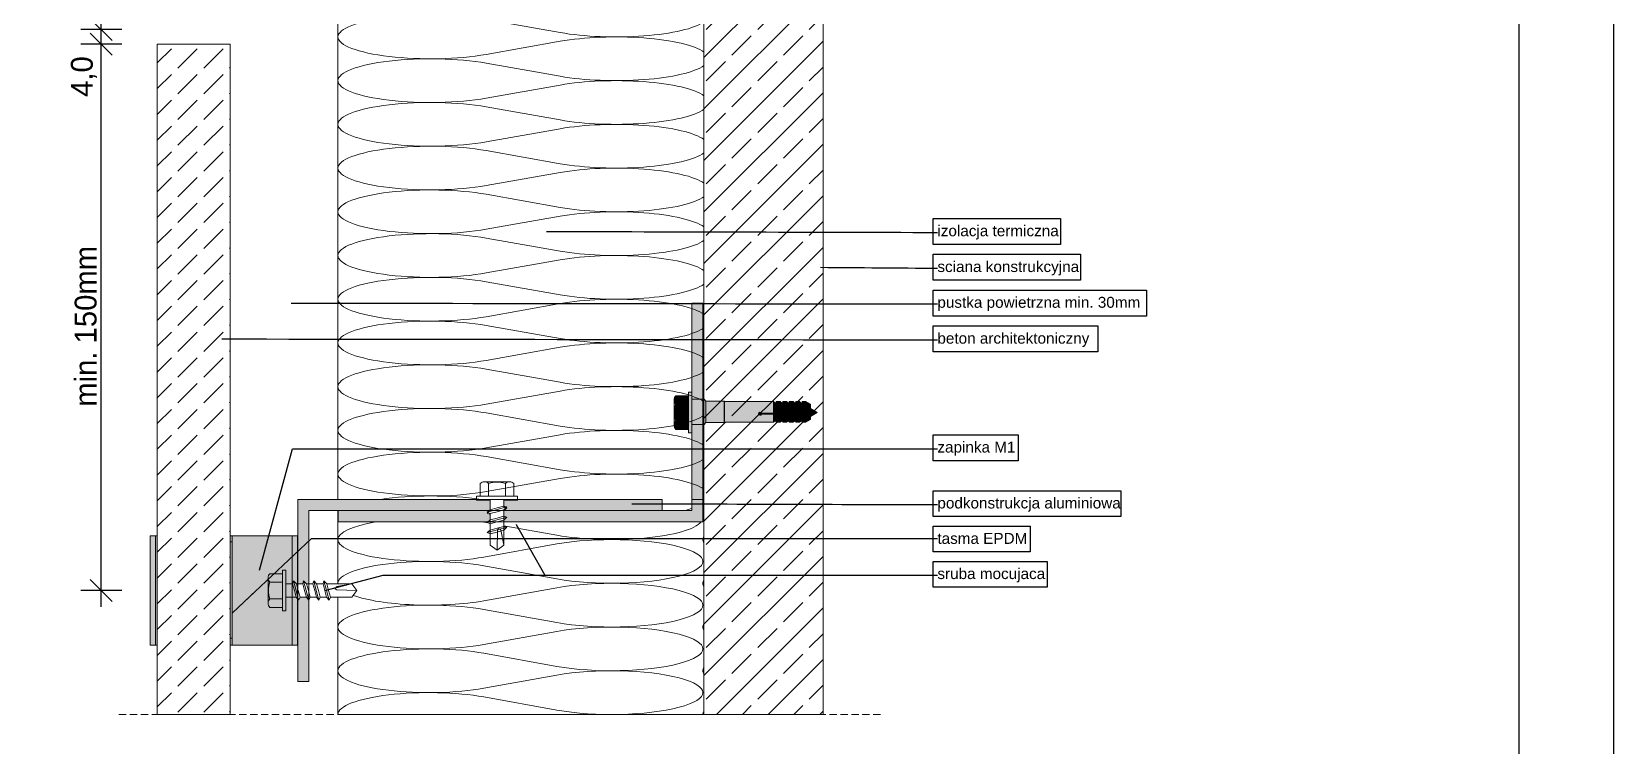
# Model space of a CAD drawing. Extents: x -106823 to -42801, y 48734 to 74234.
# Drawn here: x -47141 to -42801, y 62414 to 64376 of the extents above; entities that cross this region are included whole.
import ezdxf

# ---------------------------------------------------------------- set-up
doc = ezdxf.new("R2010")
doc.units = 0
doc.header["$MEASUREMENT"] = 0
doc.linetypes.add('Hidden Line', pattern=[30, 20, -10])
for name, color, linetype, lineweight, true_color in [('2D - Ogólne_Pen_No__2', 7, 'Continuous', 15, 0x7f7f7f), ('2D Drafting - General_Pen_No__102', 7, 'Continuous', 13, 0xcccccc), ('2D Drafting - General_Pen_No__141', 7, 'Continuous', 0, 0xe8e8e8), ('2D Drafting - General_Pen_No__2', 7, 'Continuous', 15, 0x7f7f7f), ('2D Drafting - General_Pen_No__5', 7, 'Continuous', 25, 0x40a5ff), ('2D Drafting - General_Pen_No__61', 7, 'Continuous', 20, 0x6a6a6a), ('2D Drafting - General_Pen_No__81', 7, 'Continuous', 20, 0x6a6a6a), ('Annotation - Label_Pen_No__5', 7, 'Continuous', 25, 0x40a5ff), ('Wymiarowanie_Pen_No__5', 7, 'Continuous', 25, 0x40a5ff)]:
    doc.layers.add(name, color=color, linetype=linetype, lineweight=lineweight, true_color=true_color)
doc.layers.add('2D Drafting - General_Pen_No__1', color=7, linetype='Continuous', lineweight=13)
doc.layers.add('2D Drafting - General_Pen_No__121', color=255, linetype='Continuous', lineweight=0)
doc.layers.add('Wymiarowanie', color=7, linetype='Continuous')
doc.styles.add('GENERATED_STYLE_1', font='kartika.ttf')
doc.styles.add('GENERATED_STYLE_2', font='arial.ttf')
doc.dimstyles.new('GENERATED_STYLE__1', dxfattribs={"dimtxt": 60.000002, "dimasz": 57, "dimexe": 0.18, "dimexo": 0, "dimgap": 0.09, "dimtad": 1, "dimdec": 1, "dimlfac": 0.1, "dimzin": 0, "dimdsep": 46, "dimtxsty": 'GENERATED_STYLE_1', "dimblk": 'ARROWHEAD_6', "dimblk1": 'ARROWHEAD_6', "dimblk2": 'ARROWHEAD_6', "dimcen": 0.09, "dimclrd": 256, "dimclre": 256, "dimclrt": 256, "dimadec": 0, "dimazin": 0, "dimtfac": 1, "dimtdec": 4, "dimtmove": 0, "dimatfit": 3, "dimfxl": 0, "dimtolj": 1, "dimtzin": 0, "dimarcsym": 0})
doc.dimstyles.new('GENERATED_STYLE__7', dxfattribs={"dimtxt": 0.18, "dimasz": 91.2, "dimexe": 0.18, "dimexo": 0.0625, "dimgap": 0.09, "dimtad": 0, "dimtih": 1, "dimtoh": 1, "dimdec": 4, "dimzin": 0, "dimdsep": 46, "dimcen": 0.09, "dimadec": 0, "dimazin": 0, "dimtfac": 1, "dimtdec": 4, "dimtmove": 0, "dimatfit": 3, "dimldrblk": 'ARROWHEAD_5', "dimfxl": 0, "dimtolj": 1, "dimtzin": 0, "dimarcsym": 0})

# ---------------------------------------------------------------- blocks, each defined once
blk = doc.blocks.new('*X14')
at = {"layer": '2D Drafting - General_Pen_No__61', "linetype": 'Continuous'}
for p, q in [((-45690.4, 64373.5), (-45893.8, 64409.5)), ((-45690.4, 64349.5), (-45893.8, 64313.5)), ((-45690.4, 64253.5), (-45893.8, 64289.5)), ((-45690.4, 64229.5), (-45893.8, 64193.5)), ((-45690.4, 64133.5), (-45893.8, 64169.5)), ((-45690.4, 64109.5), (-45893.8, 64073.5)), ((-45690.4, 64013.5), (-45893.8, 64049.5)), ((-45690.4, 63989.5), (-45893.8, 63953.5)), ((-45690.4, 63893.5), (-45893.8, 63929.5)), ((-45690.4, 63869.5), (-45893.8, 63833.5)), ((-45690.4, 63773.5), (-45893.8, 63809.5)), ((-45690.4, 63749.5), (-45893.8, 63713.5)), ((-45690.4, 63653.5), (-45893.8, 63689.5)), ((-45690.4, 63629.5), (-45893.8, 63593.5)), ((-45690.4, 63533.5), (-45893.8, 63569.5)), ((-45690.4, 63509.5), (-45893.8, 63473.5)), ((-45690.4, 63413.5), (-45893.8, 63449.5)), ((-45690.4, 63389.5), (-45893.8, 63353.5)), ((-45690.4, 63293.5), (-45893.8, 63329.5)), ((-45690.4, 63269.5), (-45893.8, 63233.5)), ((-45690.4, 63173.5), (-45893.8, 63209.5)), ((-45690.4, 63149.5), (-45893.8, 63113.5))]:
    blk.add_line(p, q, dxfattribs=at)
for centre, start_param, end_param in [((-46046.3, 64361.5), 0.927295, 3.141593), ((-45537.9, 64421.5), 4.068888, 5.968076), ((-46046.3, 64361.5), 3.141593, 5.35589), ((-45537.9, 64301.5), 0.31511, 2.214297), ((-46046.3, 64241.5), 0.927295, 3.141593), ((-45537.9, 64301.5), 4.068888, 5.968076), ((-46046.3, 64241.5), 3.141593, 5.35589), ((-45537.9, 64181.5), 0.31511, 2.214297), ((-46046.3, 64121.5), 0.927295, 3.141593), ((-45537.9, 64181.5), 4.068888, 5.968076), ((-46046.3, 64121.5), 3.141593, 5.35589), ((-45537.9, 64061.5), 0.31511, 2.214297), ((-46046.3, 64001.5), 0.927295, 3.141593), ((-45537.9, 64061.5), 4.068888, 5.968076), ((-46046.3, 64001.5), 3.141593, 5.35589), ((-45537.9, 63941.5), 0.31511, 2.214297), ((-46046.3, 63881.5), 0.927295, 3.141593), ((-45537.9, 63941.5), 4.068888, 5.968076), ((-46046.3, 63881.5), 3.141593, 5.35589), ((-45537.9, 63821.5), 0.31511, 2.214297), ((-46046.3, 63761.5), 0.927295, 3.141593), ((-45537.9, 63821.5), 4.068888, 5.968076), ((-45537.9, 63701.5), 0.31511, 2.214297), ((-46046.3, 63761.5), 3.141593, 5.35589), ((-46046.3, 63641.5), 0.927295, 3.141593), ((-45537.9, 63701.5), 4.068888, 5.968076), ((-46046.3, 63641.5), 3.141593, 5.35589), ((-45537.9, 63581.5), 0.31511, 2.214297), ((-46046.3, 63521.5), 0.927295, 3.141593), ((-45537.9, 63581.5), 4.068888, 5.968076), ((-46046.3, 63521.5), 3.141593, 5.35589), ((-45537.9, 63461.5), 0.31511, 2.214297), ((-46046.3, 63401.5), 0.927295, 3.141593), ((-45537.9, 63461.5), 4.068888, 5.968076), ((-46046.3, 63401.5), 3.141593, 5.35589), ((-45537.9, 63341.5), 0.31511, 2.214297), ((-46046.3, 63281.5), 0.927295, 3.141593), ((-45537.9, 63341.5), 4.068888, 5.968076), ((-45537.9, 63221.5), 0.31511, 2.214297), ((-46046.3, 63281.5), 3.141593, 5.35589), ((-46046.3, 63161.5), 0.927295, 3.141593), ((-45537.9, 63221.5), 4.068888, 5.968076), ((-46046.3, 63161.5), 3.141593, 5.35589), ((-45537.9, 63101.5), 0.31511, 2.214297), ((-46046.3, 63041.5), 0.997896, 2.143697), ((-45537.9, 63101.5), 5.562808, 5.671919)]:
    blk.add_ellipse(centre, major_axis=(254.2, 0), ratio=0.236038, start_param=start_param, end_param=end_param, dxfattribs=at)
blk = doc.blocks.new('Fill_7')
at = {"layer": '2D Drafting - General_Pen_No__2', "linetype": 'Continuous'}
for p, q in [((-46300.5, 65099.1), (-46300.5, 64351.5)), ((-45296.2, 64370.6), (-45296.2, 65099.1)), ((-45296.2, 64351.5), (-45296.2, 64370.6)), ((-46300.5, 64351.5), (-46300.5, 63092)), ((-45296.2, 63846.3), (-45296.2, 64351.5)), ((-45296.2, 63624), (-45296.2, 63846.3)), ((-45296.2, 63092), (-45296.2, 63624)), ((-46300.5, 63092), (-45920, 63092)), ((-45920, 63092), (-45808.2, 63092)), ((-45808.2, 63092), (-45410.5, 63092)), ((-45410.5, 63092), (-45410.5, 63062)), ((-45329.7, 63062), (-45329.7, 63092)), ((-45329.7, 63092), (-45296.2, 63092)), ((-45410.5, 63062), (-45329.7, 63062))]:
    blk.add_line(p, q, dxfattribs=at)
at = {"layer": '2D Drafting - General_Pen_No__61', "linetype": 'Continuous'}
blk.add_blockref('*X14', (0, 0), dxfattribs=at)
blk = doc.blocks.new('*X22')
at = {"layer": '2D Drafting - General_Pen_No__61', "linetype": 'Continuous'}
for p, q in [((-46411.3, 62700.4), (-46410.5, 62700.4)), ((-46410.5, 62699.6), (-46411.3, 62699.6))]:
    blk.add_line(p, q, dxfattribs=at)
blk = doc.blocks.new('Fill_11')
at = {"layer": '2D Drafting - General_Pen_No__1', "linetype": 'Continuous'}
for p, q in [((-46411.3, 62692), (-46411.3, 62818.6)), ((-46411.3, 62818.6), (-46410.5, 62817.6)), ((-46410.5, 62817.6), (-46410.5, 62692)), ((-46410.5, 62692), (-46411.3, 62692))]:
    blk.add_line(p, q, dxfattribs=at)
at = {"layer": '2D Drafting - General_Pen_No__61', "linetype": 'Continuous'}
blk.add_blockref('*X22', (0, 0), dxfattribs=at)
blk = doc.blocks.new('*X28')
at = {"layer": '2D Drafting - General_Pen_No__61', "linetype": 'Continuous'}
for p, q in [((-45887.7, 63027.5), (-45900, 63029.7)), ((-45699.8, 62993.7), (-45845.4, 63019.9)), ((-45699.8, 62969.7), (-45900, 62933.7)), ((-45699.8, 62873.7), (-45900, 62909.7)), ((-45699.8, 62849.7), (-45900, 62813.7)), ((-45699.8, 62753.7), (-45900, 62789.7)), ((-45699.8, 62729.7), (-45900, 62693.7)), ((-45699.8, 62633.7), (-45900, 62669.7)), ((-45699.8, 62609.7), (-45900, 62573.7)), ((-45699.8, 62513.7), (-45900, 62549.7))]:
    blk.add_line(p, q, dxfattribs=at)
for centre, start_param, end_param in [((-45049, 63221.7), 2.984086, 3.141593), ((-45049, 63221.7), 3.141593, 3.299099), ((-45049, 63101.7), 2.984086, 3.141593), ((-45049, 63101.7), 3.141593, 3.299099), ((-46050.2, 62981.7), 2.193887, 3.141593), ((-46050.2, 62981.7), 0.927295, 0.947706), ((-45549.6, 63041.7), 4.068888, 6.09414), ((-45549.6, 63041.7), 6.225576, 6.340795), ((-46050.2, 62981.7), 3.141593, 5.35589), ((-45549.6, 62921.7), 4.068888, 8.497483), ((-45049, 62981.7), 2.984086, 3.141593), ((-45049, 62981.7), 3.141593, 3.299099), ((-46050.2, 62861.7), 0.927295, 3.141593), ((-46050.2, 62861.7), 3.141593, 3.160399), ((-45549.6, 62801.7), 4.068888, 8.497483), ((-45049, 62861.7), 2.984087, 3.141593), ((-45049, 62861.7), 3.141593, 3.299099), ((-46050.2, 62861.7), 3.727634, 5.35589), ((-46050.2, 62741.7), 0.927295, 3.141593), ((-46050.2, 62741.7), 3.141593, 5.35589), ((-45549.6, 62681.7), 4.068888, 8.497483), ((-45049, 62741.7), 2.984087, 3.141593), ((-45049, 62741.7), 3.141593, 3.299098), ((-46050.2, 62621.7), 0.927295, 3.141593), ((-46050.2, 62621.7), 3.141593, 5.35589), ((-45549.6, 62561.7), 4.068888, 8.497483), ((-45049, 62621.7), 2.984087, 3.141593), ((-45049, 62621.7), 3.141593, 3.299098), ((-46050.2, 62501.7), 0.927295, 3.141593), ((-45049, 62501.7), 2.984087, 3.141593)]:
    blk.add_ellipse(centre, major_axis=(250.3, 0), ratio=0.239719, start_param=start_param, end_param=end_param, dxfattribs=at)
blk = doc.blocks.new('Fill_14')
at = {"layer": '2D Drafting - General_Pen_No__2', "linetype": 'Continuous'}
for p, q in [((-45299.7, 63030.5), (-45299.7, 63297.5)), ((-45299.7, 63297.5), (-45296.2, 63297.5)), ((-45296.2, 63297.5), (-45296.2, 62501.7)), ((-46300.5, 62860.6), (-46300.5, 63062)), ((-46300.5, 63062), (-46299.8, 63062)), ((-46299.8, 63062), (-46299.8, 63030.5)), ((-46299.8, 63030.5), (-45889.1, 63030.5)), ((-45889.1, 63030.5), (-45890.9, 63029)), ((-45890.9, 63029), (-45882.7, 63025.2)), ((-45882.7, 63025.2), (-45882.7, 63007.8)), ((-45845.4, 63017.7), (-45845.4, 63030.5)), ((-45845.4, 63030.5), (-45310.5, 63030.5)), ((-45310.5, 63030.5), (-45299.7, 63030.5)), ((-45882.7, 63007.8), (-45890.9, 63001.2)), ((-45890.9, 63001.2), (-45882.7, 62997.4)), ((-45882.7, 62997.4), (-45882.7, 62966.7)), ((-45837.2, 63015.6), (-45845.4, 63017.7)), ((-45845.4, 63007.4), (-45837.2, 63015.6)), ((-45845.4, 62966.7), (-45845.4, 63007.4)), ((-45882.7, 62966.7), (-45864.1, 62952.7)), ((-45864.1, 62952.7), (-45845.4, 62966.7)), ((-46262.6, 62860.6), (-46300.5, 62860.6)), ((-46248.7, 62842), (-46262.6, 62860.6)), ((-46300.5, 62501.7), (-46300.5, 62823.3)), ((-46300.5, 62823.3), (-46262.6, 62823.3)), ((-46262.6, 62823.3), (-46248.7, 62842)), ((-45296.2, 62501.7), (-46300.5, 62501.7))]:
    blk.add_line(p, q, dxfattribs=at)
at = {"layer": '2D Drafting - General_Pen_No__61', "linetype": 'Continuous'}
blk.add_blockref('*X28', (0, 0), dxfattribs=at)
blk = doc.blocks.new('*D73')
at = {"layer": 'Wymiarowanie_Pen_No__5', "linetype": 'Continuous'}
for p, q in [((-46893.9, 64381.5), (-47006.4, 64381.5)), ((-46980.2, 64411.5), (-46920.2, 64351.5)), ((-46980.2, 64371.5), (-46920.2, 64311.5)), ((-46950.2, 64341.5), (-46950.2, 64381.5)), ((-46893.9, 64341.5), (-47006.4, 64341.5)), ((-46950.2, 64296.5), (-46950.2, 64341.5))]:
    blk.add_line(p, q, dxfattribs=at)
at = {"layer": 'Wymiarowanie_Pen_No__5', "char_height": 60, "attachment_point": 7, "rotation": 90, "style": 'GENERATED_STYLE_1'}
for s, insert in [('{min. 150mm}', (-46962.2, 64886)), ('{4,0}', (-46962.2, 64196.9))]:
    blk.add_mtext(s, dxfattribs=dict(at, insert=insert))
blk = doc.blocks.new('ARROWHEAD_6')
at = {"color": 0, "linetype": 'Continuous', "lineweight": 0}
for p, q in [((0, 0), (-1, 0)), ((-0.5, -0.5), (0.5, 0.5))]:
    blk.add_line(p, q, dxfattribs=at)
blk = doc.blocks.new('*D75')
at = {"layer": 'Wymiarowanie_Pen_No__5', "linetype": 'Continuous'}
for p, q in [((-46920.2, 65851.1), (-46980.2, 65911.1)), ((-46950.2, 65881.1), (-46950.2, 65926.1)), ((-46893.9, 65881.1), (-47006.4, 65881.1)), ((-46950.2, 64381.5), (-46950.2, 65881.1)), ((-46893.9, 64381.5), (-47006.4, 64381.5)), ((-46980.2, 64411.5), (-46920.2, 64351.5))]:
    blk.add_line(p, q, dxfattribs=at)
at = {"layer": 'Wymiarowanie_Pen_No__5', "char_height": 60, "attachment_point": 7, "rotation": 90, "style": 'GENERATED_STYLE_1'}
for s, insert in [('{min. 150mm}', (-46962.2, 64886)), ('{4,0}', (-46962.2, 64196.9))]:
    blk.add_mtext(s, dxfattribs=dict(at, insert=insert))
blk = doc.blocks.new('*D76')
at = {"layer": 'Wymiarowanie_Pen_No__5', "linetype": 'Continuous'}
for p, q in [((-46920.2, 64311.5), (-46980.2, 64371.5)), ((-46950.2, 64341.5), (-46950.2, 64386.5)), ((-46893.9, 64341.5), (-47006.4, 64341.5)), ((-46950.2, 62842), (-46950.2, 64341.5)), ((-46980.2, 62872), (-46920.2, 62812)), ((-46893.9, 62842), (-47006.4, 62842)), ((-46950.2, 62797), (-46950.2, 62842))]:
    blk.add_line(p, q, dxfattribs=at)
at = {"layer": 'Wymiarowanie_Pen_No__5', "insert": (-46962.2, 63346.4), "char_height": 60, "attachment_point": 7, "rotation": 90, "style": 'GENERATED_STYLE_1'}
blk.add_mtext('{min. 150mm}', dxfattribs=at)
blk = doc.blocks.new('ARROWHEAD_5')
at = {"color": 0, "linetype": 'Continuous', "lineweight": 0}
blk.add_line((0, 0), (-1, 0), dxfattribs=at)
blk.add_solid([(-1, 0.2679), (0, 0), (-1, -0.2679), (-1, 0.2679)], dxfattribs=at)

msp = doc.modelspace()

# ---------------------------------------------------------------- hatches: boundary and pattern name
at = {"layer": '2D Drafting - General_Pen_No__102', "linetype": 'Continuous'}
for points in [[(-46816.3, 62691.96), (-46801.3, 62691.96), (-46801.3, 62991.96), (-46816.3, 62991.96)], [(-46801.3, 62691.96), (-46796.21, 62691.96), (-46796.21, 62991.96), (-46801.3, 62991.96)], [(-46591.3, 62991.96), (-46596.21, 62991.96), (-46596.21, 62691.96), (-46591.3, 62691.96)], [(-46591.3, 62691.96), (-46426.3, 62691.96), (-46426.3, 62991.96), (-46591.3, 62991.96)], [(-46426.3, 62991.96), (-46426.3, 62691.96), (-46411.3, 62691.96), (-46411.3, 62991.96)]]:
    msp.add_hatch(color=256, dxfattribs=at).paths.add_polyline_path(points, flags=0)
at = {"layer": '2D Drafting - General_Pen_No__121', "linetype": 'Continuous'}
for points in [[(-45339.04, 63376.67), (-45373.22, 63376.67, 0.4195601), (-45373.22, 63353.37), (-45339.04, 63353.37)], [(-45329.72, 63330.46), (-45329.72, 63386.38), (-45339.04, 63386.38), (-45339.04, 63330.46), (-45339.04, 63274.54), (-45329.72, 63274.54)], [(-45377.49, 63330.46, -0.092424), (-45373.22, 63353.37, -0.201281), (-45378.11, 63365.02), (-45378.11, 63295.9, -0.201281), (-45373.22, 63307.55, -0.092424)], [(-45339.04, 63353.37), (-45373.22, 63353.37, 0.092424), (-45377.49, 63330.46, 0.092424), (-45373.22, 63307.55), (-45339.04, 63307.55), (-45339.04, 63330.46)], [(-45329.72, 63367.13), (-45329.72, 63330.46), (-45329.72, 63297.46), (-45299.72, 63297.46), (-45299.72, 63333.38), (-45299.72, 63367.13)], [(-45299.72, 63367.13), (-45329.72, 63367.13), (-45329.72, 63330.46), (-45329.72, 63297.46), (-45299.72, 63297.46), (-45299.72, 63334.33)], [(-45299.72, 63367.04), (-45299.72, 63334.33), (-45299.72, 63309.98), (-45296.21, 63305.61), (-45296.21, 63367.04)], [(-45296.21, 63367.04), (-45296.21, 63297.46), (-45296.04, 63297.46), (-45290.62, 63302.88), (-45290.62, 63361.62), (-45296.04, 63367.04)], [(-45290.62, 63361.72), (-45290.62, 63302.88), (-45240.88, 63302.88), (-45240.88, 63361.72)], [(-45290.62, 63361.72), (-45290.62, 63302.88), (-45240.88, 63302.88), (-45240.88, 63361.72)], [(-45240.88, 63361.72), (-45240.88, 63302.88), (-45239.63, 63304.12), (-45239.63, 63360.48)], [(-45239.63, 63360.48), (-45239.63, 63304.12), (-45105.22, 63304.12), (-45105.22, 63325.78), (-45138.52, 63325.78, -5.4750432), (-45138.52, 63328.74), (-45105.22, 63328.74), (-45105.22, 63360.48)], [(-45105.22, 63328.74), (-45138.52, 63328.74, 5.4750432), (-45138.52, 63325.78), (-45105.22, 63325.78)], [(-45097.77, 63357.52), (-45101.47, 63357.52), (-45105.22, 63360.48), (-45105.22, 63328.74), (-45097.77, 63322.99)], [(-45105.22, 63325.78), (-45097.77, 63320.03), (-45097.77, 63322.99), (-45105.22, 63328.74)], [(-45097.77, 63360.48), (-45097.77, 63322.99), (-45087.42, 63322.99), (-45087.42, 63360.48)], [(-45079.98, 63357.52), (-45083.68, 63357.52), (-45087.42, 63360.48), (-45087.42, 63322.99), (-45079.98, 63328.74)], [(-45079.98, 63328.74), (-45087.42, 63322.99), (-45087.42, 63320.03), (-45079.98, 63325.78)], [(-45079.98, 63360.48), (-45079.98, 63328.74), (-45069.62, 63328.74), (-45069.62, 63360.48)], [(-45079.98, 63325.78), (-45069.62, 63325.78), (-45069.62, 63328.74), (-45079.98, 63328.74)], [(-45062.18, 63357.52), (-45065.88, 63357.52), (-45069.62, 63360.48), (-45069.62, 63328.74), (-45062.18, 63322.99)], [(-45062.18, 63322.99), (-45069.62, 63328.74), (-45069.62, 63325.78), (-45062.18, 63320.03)], [(-45051.83, 63360.48), (-45062.18, 63360.48), (-45062.18, 63322.99), (-45051.83, 63322.99)], [(-45044.38, 63357.52), (-45048.08, 63357.52), (-45051.83, 63360.48), (-45051.83, 63322.99), (-45044.38, 63328.74)], [(-45044.38, 63328.74), (-45051.83, 63322.99), (-45051.83, 63320.03), (-45044.38, 63325.78)], [(-45034.03, 63360.48), (-45044.38, 63360.48), (-45044.38, 63328.74), (-45034.03, 63328.74)], [(-45044.38, 63325.78), (-45034.03, 63325.78), (-45034.03, 63328.74), (-45044.38, 63328.74)], [(-45026.59, 63357.52), (-45030.29, 63357.52), (-45034.03, 63360.48), (-45034.03, 63328.74), (-45026.59, 63322.99)], [(-45034.03, 63325.78), (-45026.59, 63320.03), (-45026.59, 63322.99), (-45034.03, 63328.74)], [(-45026.59, 63360.48), (-45026.59, 63322.99), (-45016.23, 63322.99), (-45016.23, 63360.48)], [(-45003.85, 63353.33), (-45016.23, 63360.48), (-45016.23, 63322.99), (-45003.85, 63330.14)], [(-45003.85, 63330.14), (-45016.23, 63322.99), (-45016.23, 63320.03), (-45003.85, 63327.18)], [(-44985.12, 63330.55), (-45003.85, 63341.37), (-45003.85, 63319.74)], [(-45339.04, 63307.55), (-45373.22, 63307.55, 0.4195601), (-45373.22, 63284.25), (-45339.04, 63284.25)], [(-45097.77, 63307.08), (-45097.77, 63320.03), (-45105.22, 63325.78), (-45105.22, 63304.12), (-45101.47, 63307.08)], [(-45097.77, 63320.03), (-45087.42, 63320.03), (-45087.42, 63322.99), (-45097.77, 63322.99)], [(-45087.42, 63304.12), (-45087.42, 63320.03), (-45097.77, 63320.03), (-45097.77, 63304.12)], [(-45079.98, 63307.08), (-45079.98, 63325.78), (-45087.42, 63320.03), (-45087.42, 63304.12), (-45083.68, 63307.08)], [(-45069.62, 63304.12), (-45069.62, 63325.78), (-45079.98, 63325.78), (-45079.98, 63304.12)], [(-45069.62, 63325.78), (-45069.62, 63304.12), (-45065.88, 63307.08), (-45062.18, 63307.08), (-45062.18, 63320.03)], [(-45051.83, 63322.99), (-45062.18, 63322.99), (-45062.18, 63320.03), (-45051.83, 63320.03)], [(-45051.83, 63304.12), (-45051.83, 63320.03), (-45062.18, 63320.03), (-45062.18, 63304.12)], [(-45044.38, 63307.08), (-45044.38, 63325.78), (-45051.83, 63320.03), (-45051.83, 63304.12), (-45048.08, 63307.08)], [(-45034.03, 63304.12), (-45034.03, 63325.78), (-45044.38, 63325.78), (-45044.38, 63304.12)], [(-45026.59, 63307.08), (-45026.59, 63320.03), (-45034.03, 63325.78), (-45034.03, 63304.12), (-45030.29, 63307.08)], [(-45026.59, 63320.03), (-45016.23, 63320.03), (-45016.23, 63322.99), (-45026.59, 63322.99)], [(-45026.59, 63320.03), (-45026.59, 63304.12), (-45016.23, 63304.12), (-45016.23, 63320.03)], [(-45003.85, 63327.18), (-45016.23, 63320.03), (-45016.23, 63304.12), (-45003.85, 63311.27)]]:
    msp.add_hatch(color=256, dxfattribs=at).paths.add_polyline_path(points, flags=0)
at = {"layer": '2D Drafting - General_Pen_No__141', "linetype": 'Continuous'}
for points in [[(-45299.72, 63367.13), (-45329.72, 63367.13), (-45329.72, 63386.38), (-45329.72, 63630.46), (-45299.72, 63630.46)], [(-45310.48, 63030.46), (-45845.45, 63030.46), (-45845.45, 63035.19), (-45837.25, 63043.39), (-45845.45, 63045.59), (-45845.45, 63061.96), (-45329.72, 63061.96), (-45329.72, 63274.54), (-45329.72, 63297.46), (-45299.72, 63297.46), (-45299.72, 63030.46)], [(-46380.48, 63061.96), (-46380.48, 62860.6), (-46386.83, 62860.6), (-46395.03, 62868.8), (-46397.22, 62860.6), (-46410.48, 62860.6), (-46410.48, 63091.96), (-45920.01, 63091.96), (-45920.01, 63089.8), (-45882.73, 63089.8), (-45882.73, 63061.96)], [(-45410.48, 63091.96), (-45410.48, 63061.96), (-45844.35, 63061.96), (-45837.25, 63069.07), (-45845.45, 63071.27), (-45845.45, 63089.8), (-45808.17, 63089.8), (-45808.17, 63091.96)], [(-45886.44, 63030.46), (-46299.77, 63030.46), (-46299.77, 63061.96), (-45882.73, 63061.96), (-45882.73, 63061.28), (-45890.93, 63054.69), (-45882.73, 63050.88), (-45882.73, 63033.44)], [(-46380.48, 62815.47), (-46380.48, 62591.96), (-46410.48, 62591.96), (-46410.48, 62817.61), (-46408.48, 62815.12), (-46404.68, 62823.32), (-46387.23, 62823.32), (-46380.64, 62815.12)], [(-46380.48, 62815.47), (-46380.48, 62591.96), (-46410.48, 62591.96), (-46410.48, 62817.61), (-46408.48, 62815.12), (-46404.68, 62823.32), (-46387.23, 62823.32), (-46380.64, 62815.12)]]:
    msp.add_hatch(color=256, dxfattribs=at).paths.add_polyline_path(points, flags=0)
at = {"layer": '2D Drafting - General_Pen_No__81', "linetype": 'Continuous'}
h = msp.add_hatch(dxfattribs=at)
h.set_pattern_fill('Solid___Dashed', color=256, style=0, pattern_type=2)
h.set_pattern_definition([(45, (0, 0), (-70.71068, 70.71068), []), (45, (-35.36, 35.36), (-70.71068, 70.71068), [75, -25])])
h.paths.add_polyline_path([(-45296.21, 66221.36), (-44969.09, 66221.36), (-44969.09, 62501.73), (-45296.21, 62501.73), (-45296.21, 64917.84), (-45296.21, 65021.99), (-45296.21, 65572.27), (-45296.21, 65669.63)], flags=0)
h = msp.add_hatch(dxfattribs=at)
h.set_pattern_fill('Beton', color=256, style=0, pattern_type=2)
h.set_pattern_definition([(45, (0, 0), (-70.71068, 70.71068), [75, -25]), (45, (7e-15, 70.71), (-70.71068, 70.71068), [75, -25])])
h.paths.add_polyline_path([(-46796.21, 64341.54), (-46596.21, 64341.54), (-46596.21, 62501.73), (-46796.21, 62501.73)], flags=0)
msp.add_hatch(color=256, dxfattribs=at).paths.add_polyline_path([(-46596.21, 62975.96), (-46591.3, 62975.96), (-46591.3, 62710.73), (-46596.21, 62710.73)], flags=0)
msp.add_hatch(color=256, dxfattribs=at).paths.add_polyline_path([(-46596.21, 62975.96), (-46591.3, 62975.96), (-46591.3, 62710.73), (-46596.21, 62710.73)], flags=0)

# ---------------------------------------------------------------- linework, layer by layer
at = {"layer": '2D - Ogólne_Pen_No__2', "linetype": 'Continuous'}
for p, q in [((-45296.04, 63367.13), (-45299.72, 63367.13)), ((-45299.72, 63367.13), (-45299.72, 63333.38)), ((-45296.04, 63367.04), (-45299.72, 63367.04)), ((-45299.72, 63367.04), (-45299.72, 63333.29)), ((-45299.72, 63297.46), (-45299.72, 63334.33)), ((-45290.62, 63361.72), (-45296.04, 63367.13)), ((-45290.62, 63361.62), (-45296.04, 63367.04)), ((-45240.88, 63361.72), (-45290.62, 63361.72)), ((-45290.62, 63302.88), (-45290.62, 63361.72)), ((-45239.63, 63360.48), (-45240.88, 63361.72)), ((-45240.88, 63302.88), (-45240.88, 63361.72)), ((-45105.22, 63360.48), (-45239.63, 63360.48)), ((-45239.63, 63360.48), (-45239.63, 63304.12)), ((-45105.22, 63328.74), (-45138.52, 63328.74)), ((-45101.47, 63357.52), (-45105.22, 63360.48)), ((-45105.22, 63304.12), (-45105.22, 63360.48)), ((-45097.77, 63322.99), (-45105.22, 63328.74)), ((-45097.77, 63357.52), (-45101.47, 63357.52)), ((-45097.77, 63360.48), (-45097.77, 63357.52)), ((-45087.42, 63360.48), (-45097.77, 63360.48)), ((-45097.77, 63304.12), (-45097.77, 63360.48)), ((-45083.68, 63357.52), (-45087.42, 63360.48)), ((-45087.42, 63304.12), (-45087.42, 63360.48)), ((-45079.98, 63328.74), (-45087.42, 63322.99)), ((-45079.98, 63357.52), (-45083.68, 63357.52)), ((-45079.98, 63360.48), (-45079.98, 63357.52)), ((-45069.62, 63360.48), (-45079.98, 63360.48)), ((-45079.98, 63304.12), (-45079.98, 63360.48)), ((-45069.62, 63328.74), (-45079.98, 63328.74)), ((-45065.88, 63357.52), (-45069.62, 63360.48)), ((-45069.62, 63304.12), (-45069.62, 63360.48)), ((-45062.18, 63322.99), (-45069.62, 63328.74)), ((-45062.18, 63357.52), (-45065.88, 63357.52)), ((-45062.18, 63360.48), (-45062.18, 63357.52)), ((-45051.83, 63360.48), (-45062.18, 63360.48)), ((-45062.18, 63304.12), (-45062.18, 63360.48)), ((-45048.08, 63357.52), (-45051.83, 63360.48)), ((-45051.83, 63304.12), (-45051.83, 63360.48)), ((-45044.38, 63328.74), (-45051.83, 63322.99)), ((-45044.38, 63357.52), (-45048.08, 63357.52)), ((-45044.38, 63360.48), (-45044.38, 63357.52)), ((-45034.03, 63360.48), (-45044.38, 63360.48)), ((-45044.38, 63304.12), (-45044.38, 63360.48)), ((-45034.03, 63328.74), (-45044.38, 63328.74)), ((-45030.29, 63357.52), (-45034.03, 63360.48)), ((-45034.03, 63304.12), (-45034.03, 63360.48)), ((-45026.59, 63322.99), (-45034.03, 63328.74)), ((-45026.59, 63357.52), (-45030.29, 63357.52)), ((-45016.23, 63360.48), (-45026.59, 63360.48)), ((-45026.59, 63304.12), (-45026.59, 63360.48)), ((-45003.85, 63353.33), (-45016.23, 63360.48)), ((-45016.23, 63304.12), (-45016.23, 63360.48)), ((-45003.85, 63330.14), (-45016.23, 63322.99)), ((-45003.85, 63311.27), (-45003.85, 63353.33)), ((-45003.85, 63341.37), (-44985.12, 63330.55)), ((-45003.85, 63319.74), (-44985.12, 63330.55)), ((-45296.04, 63297.46), (-45299.72, 63297.46)), ((-45290.62, 63302.88), (-45296.04, 63297.46)), ((-45240.88, 63302.88), (-45290.62, 63302.88)), ((-45239.63, 63304.12), (-45240.88, 63302.88)), ((-45105.22, 63304.12), (-45239.63, 63304.12)), ((-45105.22, 63325.78), (-45138.52, 63325.78)), ((-45097.77, 63320.03), (-45105.22, 63325.78)), ((-45101.47, 63307.08), (-45105.22, 63304.12)), ((-45097.77, 63307.08), (-45101.47, 63307.08)), ((-45087.42, 63322.99), (-45097.77, 63322.99)), ((-45087.42, 63320.03), (-45097.77, 63320.03)), ((-45097.77, 63304.12), (-45097.77, 63307.08)), ((-45087.42, 63304.12), (-45097.77, 63304.12)), ((-45079.98, 63325.78), (-45087.42, 63320.03)), ((-45083.68, 63307.08), (-45087.42, 63304.12)), ((-45079.98, 63307.08), (-45083.68, 63307.08)), ((-45069.62, 63325.78), (-45079.98, 63325.78)), ((-45079.98, 63304.12), (-45079.98, 63307.08)), ((-45069.62, 63304.12), (-45079.98, 63304.12)), ((-45062.18, 63320.03), (-45069.62, 63325.78)), ((-45065.88, 63307.08), (-45069.62, 63304.12)), ((-45062.18, 63307.08), (-45065.88, 63307.08)), ((-45051.83, 63322.99), (-45062.18, 63322.99)), ((-45051.83, 63320.03), (-45062.18, 63320.03)), ((-45062.18, 63304.12), (-45062.18, 63307.08)), ((-45051.83, 63304.12), (-45062.18, 63304.12)), ((-45044.38, 63325.78), (-45051.83, 63320.03)), ((-45048.08, 63307.08), (-45051.83, 63304.12)), ((-45044.38, 63307.08), (-45048.08, 63307.08)), ((-45034.03, 63325.78), (-45044.38, 63325.78)), ((-45044.38, 63304.12), (-45044.38, 63307.08)), ((-45034.03, 63304.12), (-45044.38, 63304.12)), ((-45026.59, 63320.03), (-45034.03, 63325.78)), ((-45030.29, 63307.08), (-45034.03, 63304.12)), ((-45026.59, 63307.08), (-45030.29, 63307.08)), ((-45016.23, 63322.99), (-45026.59, 63322.99)), ((-45016.23, 63320.03), (-45026.59, 63320.03)), ((-45016.23, 63304.12), (-45026.59, 63304.12)), ((-45003.85, 63327.18), (-45016.23, 63320.03)), ((-45003.85, 63311.27), (-45016.23, 63304.12))]:
    msp.add_line(p, q, dxfattribs=at)
msp.add_arc((-45142.44, 63327.26), 4.18, 20.70161, 339.29839, dxfattribs=at)
at = {"layer": '2D Drafting - General_Pen_No__2', "linetype": 'Continuous'}
for p, q in [((-45296.21, 64352.54), (-45296.21, 66221.36)), ((-44969.09, 64351.54), (-44969.09, 66221.36)), ((-45296.21, 64370.55), (-45296.21, 62501.73)), ((-44969.09, 64351.54), (-44969.09, 62501.73)), ((-45299.72, 63500.46), (-45299.72, 63030.46)), ((-45373.22, 63376.67), (-45339.04, 63376.67)), ((-45339.04, 63330.46), (-45339.04, 63386.38)), ((-45339.04, 63386.38), (-45329.72, 63386.38)), ((-45329.72, 63386.38), (-45329.72, 63330.46)), ((-45378.11, 63365.02), (-45378.11, 63295.9)), ((-45373.22, 63353.37), (-45339.04, 63353.37)), ((-45339.04, 63330.46), (-45339.04, 63274.54)), ((-45329.72, 63367.13), (-45299.72, 63367.13)), ((-45329.72, 63274.54), (-45329.72, 63330.46)), ((-45373.22, 63307.55), (-45339.04, 63307.55)), ((-45373.22, 63284.25), (-45339.04, 63284.25)), ((-45329.72, 63297.46), (-45299.72, 63297.46)), ((-45339.04, 63274.54), (-45329.72, 63274.54)), ((-45910.3, 63135.46), (-45910.3, 63101.28)), ((-45829.53, 63140.34), (-45898.65, 63140.34)), ((-45887, 63135.46), (-45887, 63101.28)), ((-45841.18, 63135.46), (-45841.18, 63101.28)), ((-45817.88, 63135.46), (-45817.88, 63101.28)), ((-46410.48, 62591.96), (-46410.48, 63091.96)), ((-46410.48, 62591.96), (-46410.48, 63091.96)), ((-46410.48, 63091.96), (-45410.48, 63091.96)), ((-45864.09, 63101.28), (-45920.01, 63101.28)), ((-45920.01, 63101.28), (-45920.01, 63091.96)), ((-45920.01, 63091.96), (-45864.09, 63091.96)), ((-45882.73, 63091.96), (-45882.73, 63063.44)), ((-45882.73, 63063.44), (-45864.09, 63068.44)), ((-45864.09, 63101.28), (-45808.17, 63101.28)), ((-45808.17, 63091.96), (-45864.09, 63091.96)), ((-45845.45, 63073.43), (-45864.09, 63068.44)), ((-45837.25, 63071.23), (-45864.09, 63064.04)), ((-45845.45, 63091.96), (-45845.45, 63073.43)), ((-45845.45, 63073.43), (-45837.25, 63071.23)), ((-45837.25, 63071.23), (-45845.45, 63063.03)), ((-45808.17, 63101.28), (-45808.17, 63091.96)), ((-45410.48, 63091.96), (-45410.48, 63061.96)), ((-46380.48, 62591.96), (-46380.48, 63061.96)), ((-46380.48, 62591.96), (-46380.48, 63061.96)), ((-46380.48, 63061.96), (-45410.48, 63061.96)), ((-46299.77, 63061.96), (-46299.77, 63030.46)), ((-46299.77, 63061.96), (-45329.72, 63061.96)), ((-46299.77, 63030.46), (-46299.77, 63060.46)), ((-46299.77, 63030.46), (-45310.48, 63030.46)), ((-45890.93, 63056.85), (-45864.09, 63064.04)), ((-45890.93, 63056.85), (-45882.73, 63063.44)), ((-45882.73, 63053.05), (-45890.93, 63056.85)), ((-45890.93, 63029.01), (-45864.09, 63036.2)), ((-45890.93, 63029.01), (-45864.09, 63036.2)), ((-45890.93, 63029.01), (-45882.73, 63035.6)), ((-45890.93, 63029.01), (-45882.73, 63035.6)), ((-45882.73, 63025.2), (-45890.93, 63029.01)), ((-45882.73, 63025.2), (-45890.93, 63029.01)), ((-45882.73, 63053.05), (-45864.09, 63058.04)), ((-45882.73, 63053.05), (-45882.73, 63035.6)), ((-45882.73, 63035.6), (-45864.09, 63040.6)), ((-45882.73, 63035.6), (-45864.09, 63040.6)), ((-45882.73, 62997.36), (-45882.73, 63035.6)), ((-45882.73, 63025.2), (-45864.09, 63030.2)), ((-45882.73, 63025.2), (-45864.09, 63030.2)), ((-45882.73, 63025.2), (-45882.73, 63007.76)), ((-45882.73, 63025.2), (-45882.73, 62966.69)), ((-45845.45, 63063.03), (-45864.09, 63058.04)), ((-45845.45, 63045.59), (-45864.09, 63040.6)), ((-45845.45, 63045.59), (-45864.09, 63040.6)), ((-45837.25, 63043.39), (-45864.09, 63036.2)), ((-45837.25, 63043.39), (-45864.09, 63036.2)), ((-45845.45, 63035.19), (-45864.09, 63030.2)), ((-45845.45, 63035.19), (-45864.09, 63030.2)), ((-45845.45, 63063.03), (-45845.45, 63045.59)), ((-45845.45, 63045.59), (-45837.25, 63043.39)), ((-45845.45, 63045.59), (-45837.25, 63043.39)), ((-45845.45, 63007.35), (-45845.45, 63045.59)), ((-45837.25, 63043.39), (-45845.45, 63035.19)), ((-45837.25, 63043.39), (-45845.45, 63035.19)), ((-45845.45, 63035.19), (-45845.45, 63017.75)), ((-45845.45, 63035.19), (-45845.45, 62966.69)), ((-45299.72, 63030.46), (-45310.48, 63030.46)), ((-46816.3, 62991.96), (-46816.3, 62691.96)), ((-46816.3, 62991.96), (-46796.21, 62991.96)), ((-46801.3, 62991.96), (-46801.3, 62691.96)), ((-46596.21, 62991.96), (-46591.3, 62991.96)), ((-46411.3, 62991.96), (-46591.3, 62991.96)), ((-46591.3, 62991.96), (-46591.3, 62691.96)), ((-46426.3, 62691.96), (-46426.3, 62991.96)), ((-46411.3, 62991.96), (-46426.3, 62991.96)), ((-46411.3, 62691.96), (-46411.3, 62991.96)), ((-45890.93, 63001.17), (-45864.09, 63008.36)), ((-45890.93, 63001.17), (-45882.73, 63007.76)), ((-45882.73, 62997.36), (-45890.93, 63001.17)), ((-45882.73, 63007.76), (-45864.09, 63012.75)), ((-45882.73, 62997.36), (-45864.09, 63002.36)), ((-45845.45, 63017.75), (-45864.09, 63012.75)), ((-45837.25, 63015.55), (-45864.09, 63008.36)), ((-45862.35, 63007.66), (-45864.09, 62952.71)), ((-45845.45, 63007.35), (-45864.09, 63002.36)), ((-45859.66, 63012.51), (-45862.35, 63007.66)), ((-45853.45, 63008.74), (-45859.66, 63012.51)), ((-45845.45, 62966.69), (-45853.45, 63008.74)), ((-45845.45, 63017.75), (-45837.25, 63015.55)), ((-45837.25, 63015.55), (-45845.45, 63007.35)), ((-45882.73, 62966.69), (-45864.09, 62952.71)), ((-45845.45, 62966.69), (-45864.09, 62952.71)), ((-46452.92, 62841.96), (-46452.92, 62897.88)), ((-46452.92, 62897.88), (-46443.6, 62897.88)), ((-46443.6, 62897.88), (-46443.6, 62841.96)), ((-46491.98, 62876.53), (-46491.98, 62807.4)), ((-46487.09, 62888.18), (-46452.92, 62888.18)), ((-46487.09, 62864.88), (-46452.92, 62864.88)), ((-46443.6, 62860.6), (-46425.06, 62860.6)), ((-46425.06, 62860.6), (-46422.87, 62868.8)), ((-46425.06, 62860.6), (-46420.07, 62841.96)), ((-46422.87, 62868.8), (-46414.67, 62860.6)), ((-46422.87, 62868.8), (-46415.67, 62841.96)), ((-46414.67, 62860.6), (-46409.67, 62841.96)), ((-46414.67, 62860.6), (-46397.22, 62860.6)), ((-46397.22, 62860.6), (-46395.03, 62868.8)), ((-46397.22, 62860.6), (-46392.23, 62841.96)), ((-46395.03, 62868.8), (-46386.83, 62860.6)), ((-46395.03, 62868.8), (-46387.83, 62841.96)), ((-46386.83, 62860.6), (-46381.83, 62841.96)), ((-46386.83, 62860.6), (-46369.38, 62860.6)), ((-46369.38, 62860.6), (-46367.18, 62868.8)), ((-46369.38, 62860.6), (-46364.39, 62841.96)), ((-46367.18, 62868.8), (-46358.98, 62860.6)), ((-46367.18, 62868.8), (-46359.99, 62841.96)), ((-46358.98, 62860.6), (-46353.99, 62841.96)), ((-46358.98, 62860.6), (-46341.54, 62860.6)), ((-46341.54, 62860.6), (-46339.34, 62868.8)), ((-46341.54, 62860.6), (-46336.55, 62841.96)), ((-46339.34, 62868.8), (-46331.14, 62860.6)), ((-46339.34, 62868.8), (-46332.15, 62841.96)), ((-46331.14, 62860.6), (-46326.15, 62841.96)), ((-46331.14, 62860.6), (-46262.64, 62860.6)), ((-46304.69, 62852.6), (-46308.46, 62846.39)), ((-46262.64, 62860.6), (-46304.69, 62852.6)), ((-46262.64, 62860.6), (-46248.66, 62841.96)), ((-46487.09, 62819.05), (-46452.92, 62819.05)), ((-46452.92, 62841.96), (-46452.92, 62786.05)), ((-46443.6, 62786.05), (-46443.6, 62841.96)), ((-46443.6, 62823.32), (-46415.07, 62823.32)), ((-46415.07, 62823.32), (-46420.07, 62841.96)), ((-46408.48, 62815.12), (-46415.67, 62841.96)), ((-46408.48, 62815.12), (-46415.07, 62823.32)), ((-46404.68, 62823.32), (-46409.67, 62841.96)), ((-46404.68, 62823.32), (-46408.48, 62815.12)), ((-46404.68, 62823.32), (-46387.23, 62823.32)), ((-46387.23, 62823.32), (-46392.23, 62841.96)), ((-46380.64, 62815.12), (-46387.83, 62841.96)), ((-46380.64, 62815.12), (-46387.23, 62823.32)), ((-46376.84, 62823.32), (-46381.83, 62841.96)), ((-46376.84, 62823.32), (-46380.64, 62815.12)), ((-46376.84, 62823.32), (-46359.39, 62823.32)), ((-46359.39, 62823.32), (-46364.39, 62841.96)), ((-46352.8, 62815.12), (-46359.99, 62841.96)), ((-46352.8, 62815.12), (-46359.39, 62823.32)), ((-46348.99, 62823.32), (-46353.99, 62841.96)), ((-46348.99, 62823.32), (-46352.8, 62815.12)), ((-46348.99, 62823.32), (-46331.55, 62823.32)), ((-46331.55, 62823.32), (-46336.55, 62841.96)), ((-46324.96, 62815.12), (-46332.15, 62841.96)), ((-46324.96, 62815.12), (-46331.55, 62823.32)), ((-46321.15, 62823.32), (-46326.15, 62841.96)), ((-46321.15, 62823.32), (-46324.96, 62815.12)), ((-46321.15, 62823.32), (-46262.64, 62823.32)), ((-46308.46, 62846.39), (-46303.61, 62843.7)), ((-46303.61, 62843.7), (-46248.66, 62841.96)), ((-46262.64, 62823.32), (-46248.66, 62841.96)), ((-46487.09, 62795.75), (-46452.92, 62795.75)), ((-46452.92, 62786.05), (-46443.6, 62786.05)), ((-46816.3, 62691.96), (-46796.21, 62691.96)), ((-46596.21, 62691.96), (-46591.3, 62691.96)), ((-46411.3, 62691.96), (-46591.3, 62691.96)), ((-46426.3, 62691.96), (-46411.3, 62691.96)), ((-46380.48, 62591.96), (-46410.48, 62591.96)), ((-46380.48, 62591.96), (-46410.48, 62591.96))]:
    msp.add_line(p, q, dxfattribs=at)
at = {"layer": '2D Drafting - General_Pen_No__2', "linetype": 'Hidden Line'}
msp.add_line((-46901.63, 62501.73), (-44805.28, 62501.73), dxfattribs=at)
at = {"layer": '2D Drafting - General_Pen_No__2', "linetype": 'Continuous', "flags": 128}
for points in [[(-45296.21, 66221.36), (-44969.09, 66221.36), (-44969.09, 62501.73), (-45296.21, 62501.73), (-45296.21, 64917.84), (-45296.21, 65021.99), (-45296.21, 65572.27), (-45296.21, 65669.63)], [(-46796.21, 64341.54), (-46596.21, 64341.54), (-46596.21, 62501.73), (-46796.21, 62501.73)], [(-45299.72, 63367.13), (-45329.72, 63367.13), (-45329.72, 63386.38), (-45329.72, 63630.46), (-45299.72, 63630.46)], [(-45329.72, 63330.46), (-45329.72, 63386.38), (-45339.04, 63386.38), (-45339.04, 63330.46), (-45339.04, 63274.54), (-45329.72, 63274.54)], [(-45329.72, 63367.13), (-45329.72, 63330.46), (-45329.72, 63297.46), (-45299.72, 63297.46), (-45299.72, 63333.38), (-45299.72, 63367.13)], [(-45299.72, 63367.13), (-45329.72, 63367.13), (-45329.72, 63330.46), (-45329.72, 63297.46), (-45299.72, 63297.46), (-45299.72, 63334.33)], [(-45299.72, 63367.04), (-45299.72, 63334.33), (-45299.72, 63309.98), (-45296.21, 63305.61), (-45296.21, 63367.04)], [(-45296.21, 63367.04), (-45296.21, 63297.46), (-45296.04, 63297.46), (-45290.62, 63302.88), (-45290.62, 63361.62), (-45296.04, 63367.04)], [(-45290.62, 63361.72), (-45290.62, 63302.88), (-45240.88, 63302.88), (-45240.88, 63361.72)], [(-45290.62, 63361.72), (-45290.62, 63302.88), (-45240.88, 63302.88), (-45240.88, 63361.72)], [(-45240.88, 63361.72), (-45240.88, 63302.88), (-45239.63, 63304.12), (-45239.63, 63360.48)], [(-45097.77, 63357.52), (-45101.47, 63357.52), (-45105.22, 63360.48), (-45105.22, 63328.74), (-45097.77, 63322.99)], [(-45105.22, 63325.78), (-45097.77, 63320.03), (-45097.77, 63322.99), (-45105.22, 63328.74)], [(-45097.77, 63360.48), (-45097.77, 63322.99), (-45087.42, 63322.99), (-45087.42, 63360.48)], [(-45079.98, 63357.52), (-45083.68, 63357.52), (-45087.42, 63360.48), (-45087.42, 63322.99), (-45079.98, 63328.74)], [(-45079.98, 63328.74), (-45087.42, 63322.99), (-45087.42, 63320.03), (-45079.98, 63325.78)], [(-45079.98, 63360.48), (-45079.98, 63328.74), (-45069.62, 63328.74), (-45069.62, 63360.48)], [(-45079.98, 63325.78), (-45069.62, 63325.78), (-45069.62, 63328.74), (-45079.98, 63328.74)], [(-45062.18, 63357.52), (-45065.88, 63357.52), (-45069.62, 63360.48), (-45069.62, 63328.74), (-45062.18, 63322.99)], [(-45062.18, 63322.99), (-45069.62, 63328.74), (-45069.62, 63325.78), (-45062.18, 63320.03)], [(-45051.83, 63360.48), (-45062.18, 63360.48), (-45062.18, 63322.99), (-45051.83, 63322.99)], [(-45044.38, 63357.52), (-45048.08, 63357.52), (-45051.83, 63360.48), (-45051.83, 63322.99), (-45044.38, 63328.74)], [(-45044.38, 63328.74), (-45051.83, 63322.99), (-45051.83, 63320.03), (-45044.38, 63325.78)], [(-45034.03, 63360.48), (-45044.38, 63360.48), (-45044.38, 63328.74), (-45034.03, 63328.74)], [(-45044.38, 63325.78), (-45034.03, 63325.78), (-45034.03, 63328.74), (-45044.38, 63328.74)], [(-45026.59, 63357.52), (-45030.29, 63357.52), (-45034.03, 63360.48), (-45034.03, 63328.74), (-45026.59, 63322.99)], [(-45034.03, 63325.78), (-45026.59, 63320.03), (-45026.59, 63322.99), (-45034.03, 63328.74)], [(-45026.59, 63360.48), (-45026.59, 63322.99), (-45016.23, 63322.99), (-45016.23, 63360.48)], [(-45003.85, 63353.33), (-45016.23, 63360.48), (-45016.23, 63322.99), (-45003.85, 63330.14)], [(-45003.85, 63330.14), (-45016.23, 63322.99), (-45016.23, 63320.03), (-45003.85, 63327.18)], [(-44985.12, 63330.55), (-45003.85, 63341.37), (-45003.85, 63319.74)], [(-45310.48, 63030.46), (-45845.45, 63030.46), (-45845.45, 63035.19), (-45837.25, 63043.39), (-45845.45, 63045.59), (-45845.45, 63061.96), (-45329.72, 63061.96), (-45329.72, 63274.54), (-45329.72, 63297.46), (-45299.72, 63297.46), (-45299.72, 63030.46)], [(-45097.77, 63307.08), (-45097.77, 63320.03), (-45105.22, 63325.78), (-45105.22, 63304.12), (-45101.47, 63307.08)], [(-45097.77, 63320.03), (-45087.42, 63320.03), (-45087.42, 63322.99), (-45097.77, 63322.99)], [(-45087.42, 63304.12), (-45087.42, 63320.03), (-45097.77, 63320.03), (-45097.77, 63304.12)], [(-45079.98, 63307.08), (-45079.98, 63325.78), (-45087.42, 63320.03), (-45087.42, 63304.12), (-45083.68, 63307.08)], [(-45069.62, 63304.12), (-45069.62, 63325.78), (-45079.98, 63325.78), (-45079.98, 63304.12)], [(-45069.62, 63325.78), (-45069.62, 63304.12), (-45065.88, 63307.08), (-45062.18, 63307.08), (-45062.18, 63320.03)], [(-45051.83, 63322.99), (-45062.18, 63322.99), (-45062.18, 63320.03), (-45051.83, 63320.03)], [(-45051.83, 63304.12), (-45051.83, 63320.03), (-45062.18, 63320.03), (-45062.18, 63304.12)], [(-45044.38, 63307.08), (-45044.38, 63325.78), (-45051.83, 63320.03), (-45051.83, 63304.12), (-45048.08, 63307.08)], [(-45034.03, 63304.12), (-45034.03, 63325.78), (-45044.38, 63325.78), (-45044.38, 63304.12)], [(-45026.59, 63307.08), (-45026.59, 63320.03), (-45034.03, 63325.78), (-45034.03, 63304.12), (-45030.29, 63307.08)], [(-45026.59, 63320.03), (-45016.23, 63320.03), (-45016.23, 63322.99), (-45026.59, 63322.99)], [(-45026.59, 63320.03), (-45026.59, 63304.12), (-45016.23, 63304.12), (-45016.23, 63320.03)], [(-45003.85, 63327.18), (-45016.23, 63320.03), (-45016.23, 63304.12), (-45003.85, 63311.27)], [(-46380.48, 63061.96), (-46380.48, 62860.6), (-46386.83, 62860.6), (-46395.03, 62868.8), (-46397.22, 62860.6), (-46410.48, 62860.6), (-46410.48, 63091.96), (-45920.01, 63091.96), (-45920.01, 63089.8), (-45882.73, 63089.8), (-45882.73, 63061.96)], [(-45410.48, 63091.96), (-45410.48, 63061.96), (-45844.35, 63061.96), (-45837.25, 63069.07), (-45845.45, 63071.27), (-45845.45, 63089.8), (-45808.17, 63089.8), (-45808.17, 63091.96)], [(-45886.44, 63030.46), (-46299.77, 63030.46), (-46299.77, 63061.96), (-45882.73, 63061.96), (-45882.73, 63061.28), (-45890.93, 63054.69), (-45882.73, 63050.88), (-45882.73, 63033.44)], [(-46816.3, 62691.96), (-46801.3, 62691.96), (-46801.3, 62991.96), (-46816.3, 62991.96)], [(-46801.3, 62691.96), (-46796.21, 62691.96), (-46796.21, 62991.96), (-46801.3, 62991.96)], [(-46591.3, 62991.96), (-46596.21, 62991.96), (-46596.21, 62691.96), (-46591.3, 62691.96)], [(-46591.3, 62691.96), (-46426.3, 62691.96), (-46426.3, 62991.96), (-46591.3, 62991.96)], [(-46426.3, 62991.96), (-46426.3, 62691.96), (-46411.3, 62691.96), (-46411.3, 62991.96)], [(-46596.21, 62975.96), (-46591.3, 62975.96), (-46591.3, 62710.73), (-46596.21, 62710.73)], [(-46596.21, 62975.96), (-46591.3, 62975.96), (-46591.3, 62710.73), (-46596.21, 62710.73)], [(-46380.48, 62815.47), (-46380.48, 62591.96), (-46410.48, 62591.96), (-46410.48, 62817.61), (-46408.48, 62815.12), (-46404.68, 62823.32), (-46387.23, 62823.32), (-46380.64, 62815.12)], [(-46380.48, 62815.47), (-46380.48, 62591.96), (-46410.48, 62591.96), (-46410.48, 62817.61), (-46408.48, 62815.12), (-46404.68, 62823.32), (-46387.23, 62823.32), (-46380.64, 62815.12)]]:
    msp.add_lwpolyline(points, close=True, dxfattribs=at)
for points in [[(-45339.04, 63376.67), (-45373.22, 63376.67, 0.4195601), (-45373.22, 63353.37), (-45339.04, 63353.37)], [(-45377.49, 63330.46, -0.092424), (-45373.22, 63353.37, -0.201281), (-45378.11, 63365.02), (-45378.11, 63295.9, -0.201281), (-45373.22, 63307.55, -0.092424)], [(-45339.04, 63353.37), (-45373.22, 63353.37, 0.092424), (-45377.49, 63330.46, 0.092424), (-45373.22, 63307.55), (-45339.04, 63307.55), (-45339.04, 63330.46)], [(-45239.63, 63360.48), (-45239.63, 63304.12), (-45105.22, 63304.12), (-45105.22, 63325.78), (-45138.52, 63325.78, -5.4750432), (-45138.52, 63328.74), (-45105.22, 63328.74), (-45105.22, 63360.48)], [(-45105.22, 63328.74), (-45138.52, 63328.74, 5.4750432), (-45138.52, 63325.78), (-45105.22, 63325.78)], [(-45339.04, 63307.55), (-45373.22, 63307.55, 0.4195601), (-45373.22, 63284.25), (-45339.04, 63284.25)]]:
    msp.add_lwpolyline(points, format="xyb", close=True, dxfattribs=at)
at = {"layer": '2D Drafting - General_Pen_No__2', "linetype": 'Continuous'}
for centre, radius, start, end in [((-45361.78, 63365.02), 16.33, 134.47805, 225.52195), ((-45313.91, 63330.46), 63.58, 158.87798, 180), ((-45313.91, 63330.46), 63.58, 180, 201.12202), ((-45361.78, 63295.9), 16.33, 134.47805, 225.52195), ((-45898.65, 63124.02), 16.33, 44.47805, 135.52195), ((-45864.09, 63076.15), 63.58, 90, 111.12202), ((-45864.09, 63076.15), 63.58, 68.87798, 90), ((-45829.53, 63124.02), 16.33, 44.47805, 135.52195), ((-46475.65, 62876.53), 16.33, 134.47805, 225.52195), ((-46427.78, 62841.96), 63.58, 158.87798, 180), ((-46475.65, 62807.4), 16.33, 134.47805, 225.52195), ((-46427.78, 62841.96), 63.58, 180, 201.12202)]:
    msp.add_arc(centre, radius, start, end, dxfattribs=at)
at = {"layer": '2D Drafting - General_Pen_No__5', "linetype": 'Continuous'}
for p, q in [((-42800.66, 74233.87), (-42800.66, 48733.9)), ((-43060.3, 73974.23), (-43060.3, 48993.54))]:
    msp.add_line(p, q, dxfattribs=at)
at = {"layer": 'Annotation - Label_Pen_No__5', "linetype": 'Continuous', "flags": 128}
for points in [[(-44667.62, 63863.09), (-44317.5, 63863.09), (-44317.5, 63791.95), (-44667.62, 63791.95)], [(-44667.62, 63764.77), (-44263.19, 63764.77), (-44263.19, 63693.63), (-44667.62, 63693.63)], [(-44667.62, 63666.45), (-44081.82, 63666.45), (-44081.82, 63595.31), (-44667.62, 63595.31)], [(-44667.62, 63568.13), (-44215.12, 63568.13), (-44215.12, 63496.99), (-44667.62, 63496.99)], [(-44667.62, 63269.17), (-44433.79, 63269.17), (-44433.79, 63198.03), (-44667.62, 63198.03)], [(-44667.62, 63115.83), (-44152.1, 63115.83), (-44152.1, 63044.69), (-44667.62, 63044.69)], [(-44667.62, 63018.92), (-44401.43, 63018.92), (-44401.43, 62947.77), (-44667.62, 62947.77)], [(-44667.62, 62922), (-44353.98, 62922), (-44353.98, 62850.86), (-44667.62, 62850.86)], [(-44667.62, 62922), (-44353.98, 62922), (-44353.98, 62850.86), (-44667.62, 62850.86)]]:
    msp.add_lwpolyline(points, close=True, dxfattribs=at)

# ---------------------------------------------------------------- block references
at = {"layer": '2D Drafting - General_Pen_No__61', "linetype": 'Continuous'}
for name in ['Fill_7', 'Fill_14', 'Fill_11']:
    msp.add_blockref(name, (0, 0), dxfattribs=at)

# ---------------------------------------------------------------- texts
at = {"layer": 'Annotation - Label_Pen_No__5', "linetype": 'Continuous', "char_height": 30, "attachment_point": 4, "style": 'GENERATED_STYLE_2'}
for s, insert, width in [('{izolacja termiczna}', (-44655.62, 63824.92), 326.126), ('{sciana konstrukcyjna}', (-44655.62, 63726.6), 380.435), ('{pustka powietrzna min. 30mm}', (-44655.62, 63628.51), 561.8056), ('{beton architektoniczny}', (-44655.62, 63529.95), 428.5065), ('{zapinka M1}', (-44655.62, 63231.23), 209.829), ('{podkonstrukcja aluminiowa}', (-44655.62, 63077.65), 491.52), ('{tasma EPDM}', (-44655.62, 62984.82), 242.195), ('{sruba mocujaca}', (-44655.62, 62883.83), 289.646), ('{sruba mocujaca}', (-44655.62, 62883.83), 289.646)]:
    msp.add_mtext(s, dxfattribs=dict(at, insert=insert, width=width))

# ---------------------------------------------------------------- dimensions: what is measured, and where the dimension line sits
at = {"layer": 'Wymiarowanie', "color": 161, "linetype": 'Continuous', "lineweight": 25, "true_color": 0x40a5ff}
for base, p1, p2, picture, middle in [((-46950.19, 64341.54), (-46796.21, 64381.54), (-46801.3, 65881.12), '*D75', (-46992.19, 65112.01)), ((-46950.19, 62841.96), (-46801.3, 62841.96), (-46796.21, 64341.54), '*D76', (-46992.19, 63572.43))]:
    dim = msp.add_linear_dim(base=base, p1=p1, p2=p2, angle=90, text='min. 150mm', dimstyle='GENERATED_STYLE__1', dxfattribs=at)
    dim.commit()
    dim.dimension.update_dxf_attribs({"geometry": picture, "text_midpoint": middle})
dim = msp.add_linear_dim(base=(-46950.19, 64341.54), p1=(-46796.21, 64341.54), p2=(-46796.21, 64381.54), angle=90, dimstyle='GENERATED_STYLE__1', dxfattribs=at)
dim.commit()
dim.dimension.update_dxf_attribs({"geometry": '*D73', "text_midpoint": (-46992.19, 64253.93)})

# ---------------------------------------------------------------- leaders
at = {"layer": 'Annotation - Label_Pen_No__5', "linetype": 'Continuous', "path_type": 1, "annotation_type": 0, "has_hookline": 1, "hookline_direction": 0}
for points, text_width in [([(-45728.5, 63827.52), (-44655.71, 63824.92)], 179.01), ([(-44976.07, 63729.2), (-44655.71, 63726.6)], 251.43), ([(-46429.29, 63630.88), (-44655.71, 63628.51)], 550.77), ([(-46619.39, 63532.56), (-44655.71, 63529.95)], 413.52), ([(-45494.34, 63080.26), (-44655.71, 63077.65)], 277.08)]:
    msp.add_leader(points, dimstyle='GENERATED_STYLE__7', dxfattribs=dict(at, text_width=text_width))
at = {"layer": 'Annotation - Label_Pen_No__5', "linetype": 'Continuous', "annotation_type": 0, "has_hookline": 1, "hookline_direction": 0}
for points, text_width in [([(-46515.71, 62897.55), (-46425.66, 63231.23), (-44655.71, 63231.23)], 205.62), ([(-46591.3, 62780.06), (-46372.86, 62984.82), (-44655.71, 62984.82)], 242.76), ([(-45811.85, 63023.33), (-45732.81, 62883.83), (-44655.71, 62883.83)], 174.66), ([(-46336.69, 62841.96), (-46176.9, 62883.83), (-44655.71, 62883.83)], 174.66)]:
    msp.add_leader(points, dimstyle='GENERATED_STYLE__7', dxfattribs=dict(at, text_width=text_width))

doc.saveas('drawing.dxf')
